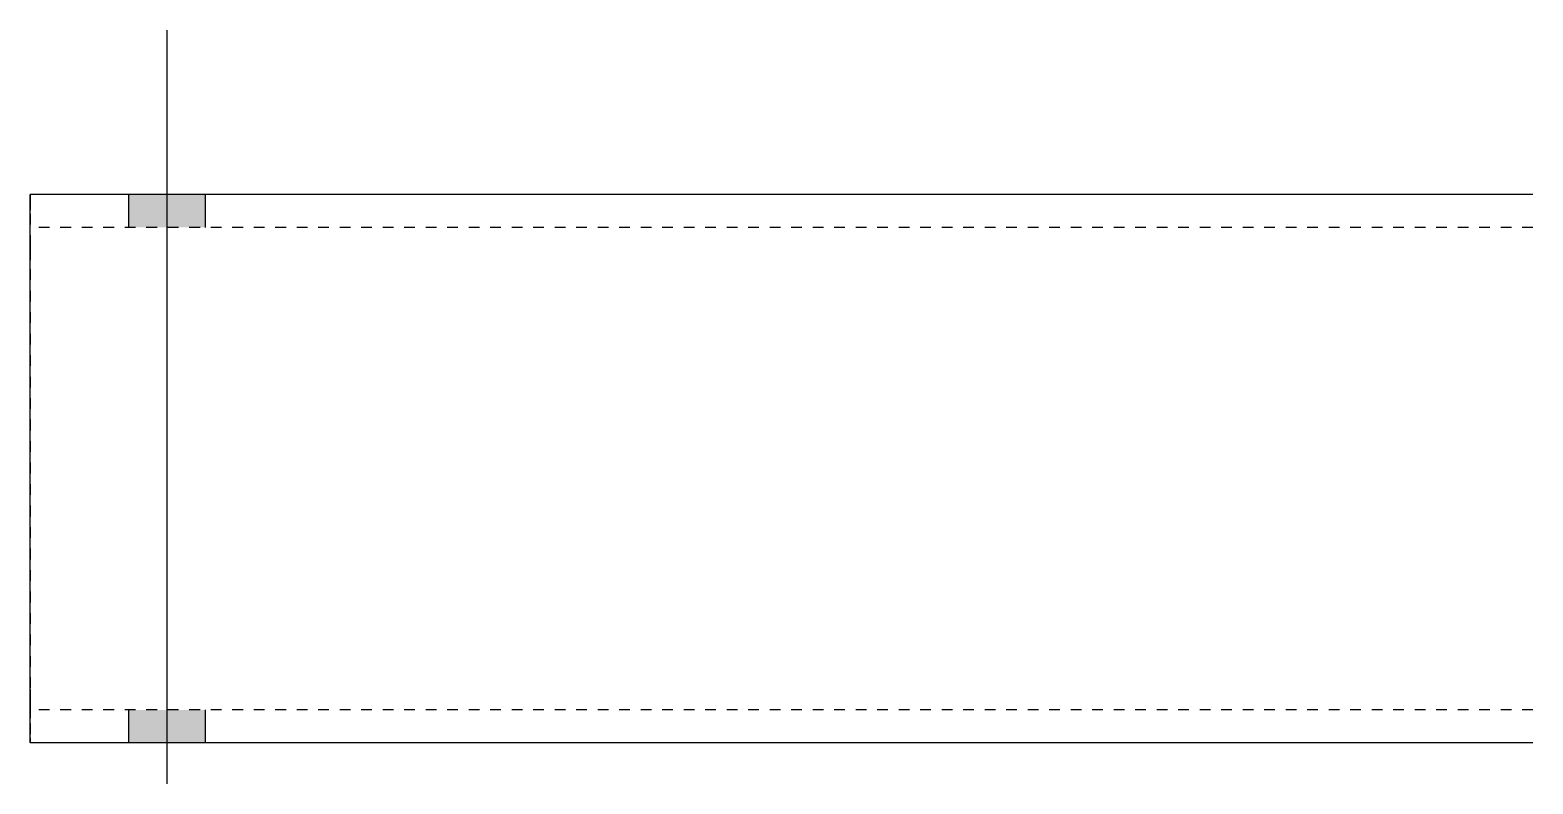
# Model space of a CAD drawing. Header units: millimetres. Extents: x 3 to 7769, y 3 to 150.
# Drawn here: x 6674.3 to 6948.3, y 4.5 to 142 of the extents above.
import ezdxf

# ---------------------------------------------------------------- set-up
doc = ezdxf.new("R2010")
doc.units = ezdxf.units.MM
doc.linetypes.add('DXK_LINE_DOT2', pattern=[3.9198, 1.9599, -1.9599])
doc.layers.add('STÅL', color=7, linetype='Continuous')

msp = doc.modelspace()

# ---------------------------------------------------------------- hatches: boundary and pattern name
at = {"layer": 'STÅL', "linetype": 'Continuous'}
for points in [[(6692.32, 106), (6706.32, 106), (6706.32, 112), (6692.32, 112)], [(6692.32, 106), (6706.32, 106), (6706.32, 112), (6692.32, 112)], [(6692.32, 12), (6706.32, 12), (6706.32, 18), (6692.32, 18)], [(6692.32, 12), (6706.32, 12), (6706.32, 18), (6692.32, 18)]]:
    msp.add_hatch(color=3, dxfattribs=at).paths.add_polyline_path(points)

# ---------------------------------------------------------------- linework, layer by layer
at = {"layer": 'STÅL', "color": 3, "linetype": 'Continuous'}
for p, q in [((6699.32, 4.5), (6699.32, 142)), ((6699.32, 4.5), (6699.32, 142)), ((6692.32, 106), (6692.32, 112)), ((6692.32, 106), (6692.32, 112)), ((6706.32, 106), (6706.32, 112)), ((6706.32, 106), (6706.32, 112)), ((6692.32, 12), (6692.32, 18)), ((6692.32, 12), (6692.32, 18)), ((6706.32, 12), (6706.32, 18)), ((6706.32, 12), (6706.32, 18))]:
    msp.add_line(p, q, dxfattribs=at)
at = {"layer": 'STÅL', "color": 2, "linetype": 'Continuous'}
for p, q in [((6948.32, 112), (6674.31, 112)), ((6674.31, 111.09), (6674.31, 112)), ((6674.31, 108.49), (6674.31, 111.09)), ((6674.31, 104.59), (6674.31, 108.49)), ((6674.31, 100), (6674.31, 104.59)), ((6674.31, 24), (6674.31, 100)), ((6674.31, 19.41), (6674.31, 24)), ((6674.31, 15.51), (6674.31, 19.41)), ((6674.31, 12.91), (6674.31, 15.51)), ((6674.31, 12), (6674.31, 12.91)), ((6948.32, 12), (6674.31, 12))]:
    msp.add_line(p, q, dxfattribs=at)
at = {"layer": 'STÅL', "color": 7, "linetype": 'DXK_LINE_DOT2'}
for p, q in [((6674.31, 112), (6674.32, 112)), ((6674.32, 112), (6674.32, 111.09)), ((6674.32, 111.09), (6674.32, 108.49)), ((6674.32, 108.49), (6674.32, 104.24)), ((6674.31, 106), (6674.32, 106)), ((6948.32, 106), (6674.31, 106)), ((6674.31, 105.54), (6674.31, 106)), ((6674.31, 104.59), (6674.31, 105.54)), ((6674.31, 104.24), (6674.31, 104.59)), ((6674.31, 102.3), (6674.31, 104.24)), ((6674.32, 105.54), (6674.32, 106)), ((6674.32, 104.59), (6674.32, 105.54)), ((6674.32, 102.3), (6674.32, 104.59)), ((6674.32, 104.24), (6674.32, 100)), ((6674.31, 102.3), (6674.31, 24)), ((6674.32, 102.3), (6674.32, 24)), ((6674.32, 21.7), (6674.32, 100)), ((6674.31, 24), (6674.31, 21.7)), ((6674.32, 21.7), (6674.32, 24)), ((6674.31, 21.7), (6674.31, 19.76)), ((6674.31, 19.76), (6674.31, 18.46)), ((6674.32, 19.76), (6674.32, 21.7)), ((6674.32, 21.7), (6674.32, 18.46)), ((6674.32, 18.46), (6674.32, 19.76)), ((6674.31, 18.46), (6674.31, 18)), ((6674.31, 18), (6674.32, 18)), ((6948.32, 18), (6674.31, 18)), ((6674.32, 18), (6674.32, 18.46)), ((6674.32, 18.46), (6674.32, 15.51)), ((6674.32, 15.51), (6674.32, 12.91)), ((6674.31, 12), (6674.32, 12)), ((6674.32, 12.91), (6674.32, 12))]:
    msp.add_line(p, q, dxfattribs=at)

doc.saveas('drawing.dxf')
